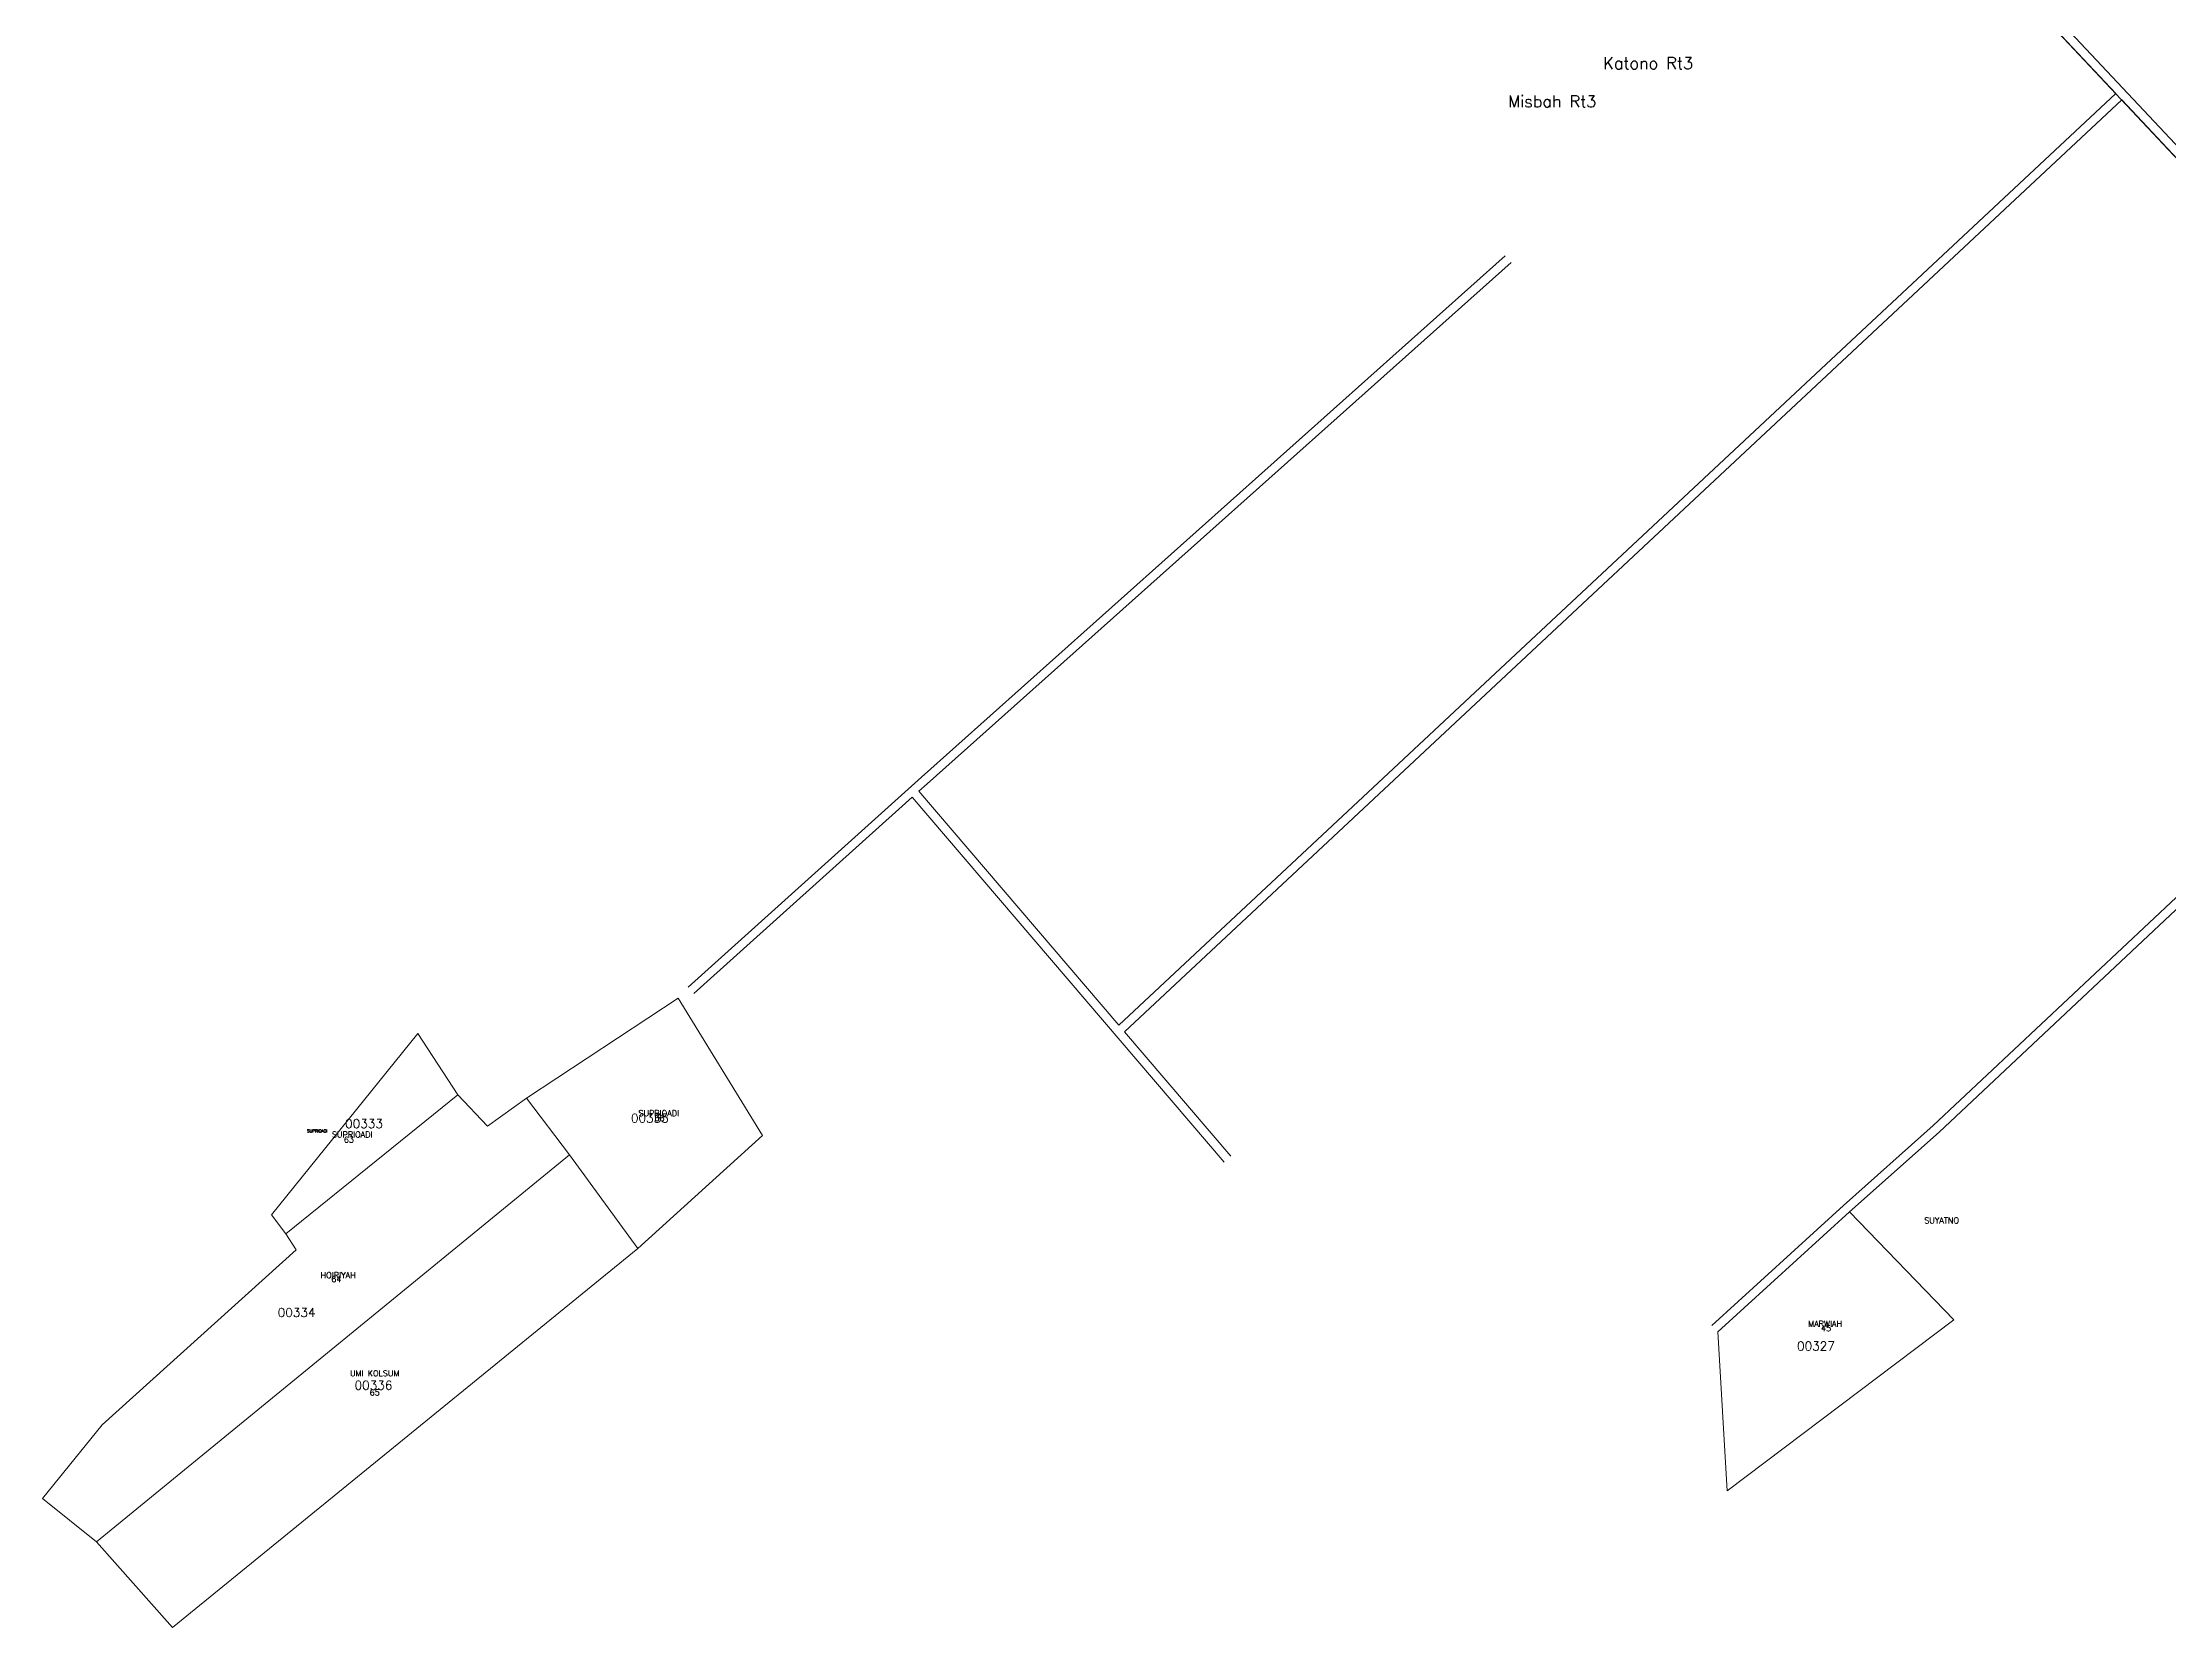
# Model space of a CAD drawing. Header units: inches. Extents: x 127149 to 132166, y 1065498 to 1071385.
# Drawn here: x 128898 to 129621, y 1067198 to 1067736 of the extents above; entities that cross this region are included whole.
import ezdxf
from ezdxf.enums import TextEntityAlignment as Align

# ---------------------------------------------------------------- set-up
doc = ezdxf.new("R2010")
doc.units = ezdxf.units.IN
doc.header["$MEASUREMENT"] = 0
for name, color, linetype in [('020100', 7, 'Continuous'), ('040100', 20, 'Continuous'), ('080201', 7, 'Continuous'), ('tn_lai', 7, 'Continuous')]:
    doc.layers.add(name, color=color, linetype=linetype)
doc.styles.add('romans', font='romans.shx')

msp = doc.modelspace()

# ---------------------------------------------------------------- linework, layer by layer
at = {"layer": '020100', "lineweight": 0}
for points in [[(129100.73, 1067326.42), (129143.11, 1067364.82), (129114.39, 1067411.43), (129062.93, 1067377.51), (129077.46, 1067358.22), (129100.73, 1067326.42)], [(129039.51, 1067378.69), (129025.93, 1067399.5), (128976.25, 1067337.92), (128981.08, 1067331.39), (129039.51, 1067378.69)], [(129077.46, 1067358.22), (129062.93, 1067377.51), (129049.66, 1067367.94), (129039.51, 1067378.69), (128981.08, 1067331.39), (128984.67, 1067326.03), (128918.68, 1067266.57), (128898.43, 1067241.47), (128916.76, 1067226.79), (129077.46, 1067358.22)], [(129100.73, 1067326.42), (129077.46, 1067358.22), (128916.76, 1067226.79), (128942.61, 1067197.73), (129100.73, 1067326.42)], [(129547.94, 1067302.25), (129512.47, 1067338.85), (129467.7, 1067298.1), (129470.89, 1067244.18), (129547.94, 1067302.25)]]:
    msp.add_lwpolyline(points, dxfattribs=at)
at = {"layer": '040100', "lineweight": 0}
for points in [[(129665.96, 1067656.14), (129558.89, 1067770), (129485.67, 1067848.8), (129430.41, 1067909.67), (129339.64, 1068004.42)], [(129665.96, 1067656.14), (129558.89, 1067770), (129485.67, 1067848.8), (129430.41, 1067909.67), (129339.64, 1068004.42)], [(129602.98, 1067718.73), (129556.69, 1067767.95), (129483.46, 1067846.77), (129428.22, 1067907.62), (129337.47, 1068002.34)], [(129663.77, 1067654.09), (129556.69, 1067767.95), (129483.46, 1067846.77), (129428.22, 1067907.62), (129337.47, 1068002.34)], [(129602.98, 1067718.73), (129264.21, 1067402.27)], [(129605.03, 1067716.55), (129266.16, 1067399.98)], [(129663.77, 1067654.09), (129605.03, 1067716.55)], [(129117.79, 1067415.23), (129197.09, 1067486.53), (129395.53, 1067663.56)], [(129196.22, 1067481.72), (129199.09, 1067484.3), (129397.53, 1067661.32)], [(129748.13, 1067563.71), (129721.05, 1067537.95), (129697.95, 1067515.73), (129641.87, 1067462.86), (129540.97, 1067368.18), (129510.46, 1067341.08), (129465.68, 1067300.32)], [(129748.13, 1067563.71), (129721.05, 1067537.95), (129697.95, 1067515.73), (129641.87, 1067462.86), (129540.97, 1067368.18), (129510.46, 1067341.08), (129465.68, 1067300.32)], [(129750.16, 1067561.49), (129723.12, 1067535.78), (129700.02, 1067513.56), (129643.93, 1067460.67), (129542.99, 1067365.96), (129512.47, 1067338.85), (129467.7, 1067298.1)], [(129750.16, 1067561.49), (129723.12, 1067535.78), (129700.02, 1067513.56), (129643.93, 1067460.67), (129542.99, 1067365.96), (129512.47, 1067338.85), (129467.7, 1067298.1)], [(129119.8, 1067413), (129193.99, 1067479.71)], [(129300.02, 1067355.8), (129193.99, 1067479.71)], [(129264.21, 1067402.27), (129196.22, 1067481.72)], [(129302.3, 1067357.75), (129266.16, 1067399.98)]]:
    msp.add_lwpolyline(points, dxfattribs=at)

# ---------------------------------------------------------------- texts
at = {"lineweight": 0, "style": 'romans'}
for s, p in [('SUPRIOADI', (129107.83, 1067371.38)), ('66', (129108.06, 1067369.72)), ('SUPRIOADI', (129003.67, 1067364.14)), ('63', (129002.55, 1067362.4)), ('SUYATNO', (129543.81, 1067334.98)), ('HOIRIYAH', (128998.89, 1067316.37)), ('64', (128998.28, 1067315.03)), ('MARWIAH', (129504.19, 1067299.88)), ('45', (129504.52, 1067298.34)), ('UMI KOLSUM', (129011.33, 1067283.04)), ('65', (129011.3, 1067276.51))]:
    msp.add_text(s, height=2, dxfattribs=at).set_placement(p, align=Align.CENTER)
at = {"layer": '080201', "lineweight": 0, "style": 'romans'}
for s, p in [('00333', (129007.68, 1067367.34)), ('00335', (129104.81, 1067369.19)), ('00334', (128984.77, 1067303.21)), ('00327', (129501.08, 1067291.81)), ('00336', (129010.89, 1067278.48))]:
    msp.add_text(s, height=3, dxfattribs=at).set_placement(p, align=Align.CENTER)
at = {"layer": 'tn_lai', "lineweight": 0, "style": 'romans'}
for s, height, p in [('Katono Rt3', 4, (129444.06, 1067727.05)), ('Misbah Rt3', 4, (129411.46, 1067714.08)), ('SUPRIOADI', 1, (128991.8, 1067365.88))]:
    msp.add_text(s, height=height, dxfattribs=at).set_placement(p, align=Align.CENTER)

doc.saveas('drawing.dxf')
